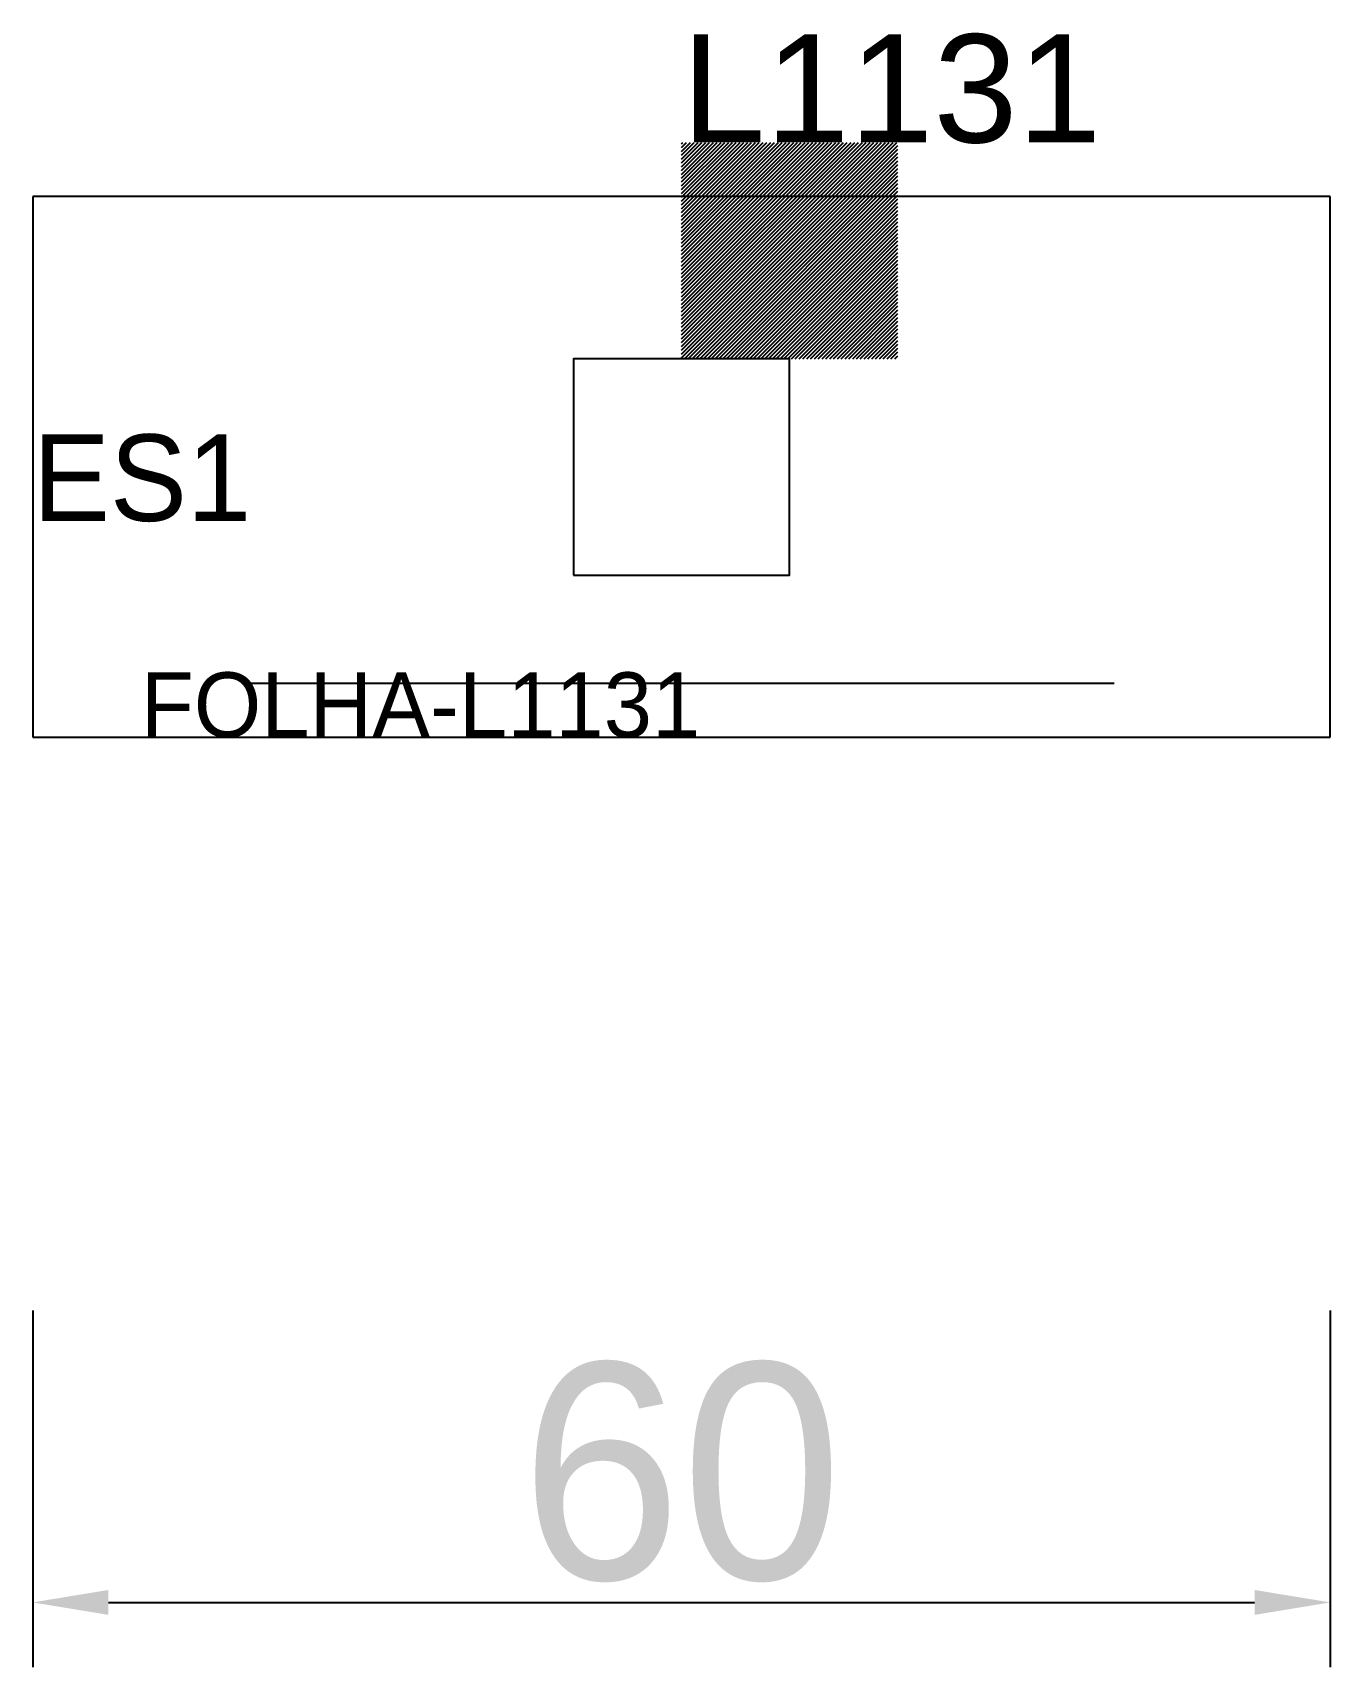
# Model space of a CAD drawing. Header units: metres. Extents: x 222.2 to 282.2, y 133.5 to 209.1.
import ezdxf

# ---------------------------------------------------------------- set-up
doc = ezdxf.new("R2010")
doc.units = ezdxf.units.M
for name, color, linetype in [('COTA', 241, 'CONTINUOUS'), ('FOLHA', 255, 'CONTINUOUS'), ('Hachura', 251, 'CONTINUOUS'), ('NOMENCLATURA', 7, 'CONTINUOUS'), ('Nível', 160, 'CONTINUOUS'), ('Painéis', 200, 'CONTINUOUS'), ('Pilares', 5, 'CONTINUOUS'), ('REAPROVEITAMENTO', 251, 'CONTINUOUS'), ('SARR_2.2x7', 40, 'CONTINUOUS')]:
    doc.layers.add(name, color=color, linetype=linetype)
doc.styles.add('ARIAL', font='Arial.ttf')
doc.dimstyles.new('EZ DXF', dxfattribs={"dimtxt": 10, "dimasz": 3.5, "dimexe": 3, "dimexo": 1.5, "dimgap": 1, "dimtad": 1, "dimdec": 1, "dimdsep": 46, "dimcen": 2.5, "dimazin": 3, "dimtfac": 1, "dimtmove": 0, "dimatfit": 3})

msp = doc.modelspace()

# ---------------------------------------------------------------- hatches: boundary and pattern name
at = {"layer": 'Hachura'}
h = msp.add_hatch(dxfattribs=at)
h.set_pattern_fill('ANSI31', scale=50)
h.paths.add_polyline_path([(222.2, 201.5), (222.2, 176.5), (282.2, 176.5), (282.2, 201.5)])
h = msp.add_hatch(dxfattribs=at)
h.set_pattern_fill('ANSI31', scale=50)
h.paths.add_polyline_path([(222.2, 201.5), (222.2, 176.5), (282.2, 176.5), (282.2, 201.5)])
at = {"layer": 'Reaproveitamento'}
h = msp.add_hatch(dxfattribs=at)
h.set_pattern_fill('SOLID')
h.paths.add_polyline_path([(252.2, 194), (262.2, 194), (262.2, 204), (252.2, 204)])
h = msp.add_hatch(dxfattribs=at)
h.set_pattern_fill('SOLID')
h.paths.add_polyline_path([(252.2, 194), (262.2, 194), (262.2, 204), (252.2, 204)])

# ---------------------------------------------------------------- linework, layer by layer
at = {"layer": 'Painéis', "color": 200}
for p, q in [((222.2, 201.5), (222.2, 176.5)), ((282.2, 201.5), (222.2, 201.5)), ((222.2, 201.5), (222.2, 176.5)), ((282.2, 201.5), (222.2, 201.5)), ((282.2, 176.5), (282.2, 201.5)), ((282.2, 176.5), (282.2, 201.5)), ((222.2, 176.5), (282.2, 176.5)), ((222.2, 176.5), (282.2, 176.5))]:
    msp.add_line(p, q, dxfattribs=at)
at = {"layer": 'Pilares'}
msp.add_lwpolyline([(247.2, 184), (257.2, 184), (257.2, 194), (247.2, 194)], close=True, dxfattribs=at)
msp.add_lwpolyline([(247.2, 184), (257.2, 184), (257.2, 194), (247.2, 194)], close=True, dxfattribs=at)
at = {"layer": 'SARR_2.2x7'}
msp.add_line((232.2, 179), (272.2, 179), dxfattribs=at)
msp.add_line((232.2, 179), (272.2, 179), dxfattribs=at)

# ---------------------------------------------------------------- texts
at = {"layer": 'FOLHA'}
msp.add_text('FOLHA-L1131', height=3, dxfattribs=at).set_placement((227.2, 176.5))
msp.add_text('FOLHA-L1131', height=3, dxfattribs=at).set_placement((227.2, 176.5))
at = {"layer": 'NOMENCLATURA', "insert": (252.2, 209), "char_height": 5, "attachment_point": 1, "style": 'ARIAL'}
msp.add_mtext('L1131', dxfattribs=at)
msp.add_mtext('L1131', dxfattribs=at)
at = {"layer": 'Nível'}
msp.add_text('ES1', height=4, dxfattribs=at).set_placement((222.2, 186.5))
msp.add_text('ES1', height=4, dxfattribs=at).set_placement((222.2, 186.5))

# ---------------------------------------------------------------- dimensions: what is measured, and where the dimension line sits
at = {"layer": 'COTA'}
msp.add_linear_dim(base=(222.2, 136.5), p1=(222.2, 151.5), p2=(282.2, 151.5), dimstyle='EZ DXF', dxfattribs=at).render()
msp.add_linear_dim(base=(222.2, 136.5), p1=(222.2, 151.5), p2=(282.2, 151.5), dimstyle='EZ DXF', dxfattribs=at).render()

doc.saveas('drawing.dxf')
